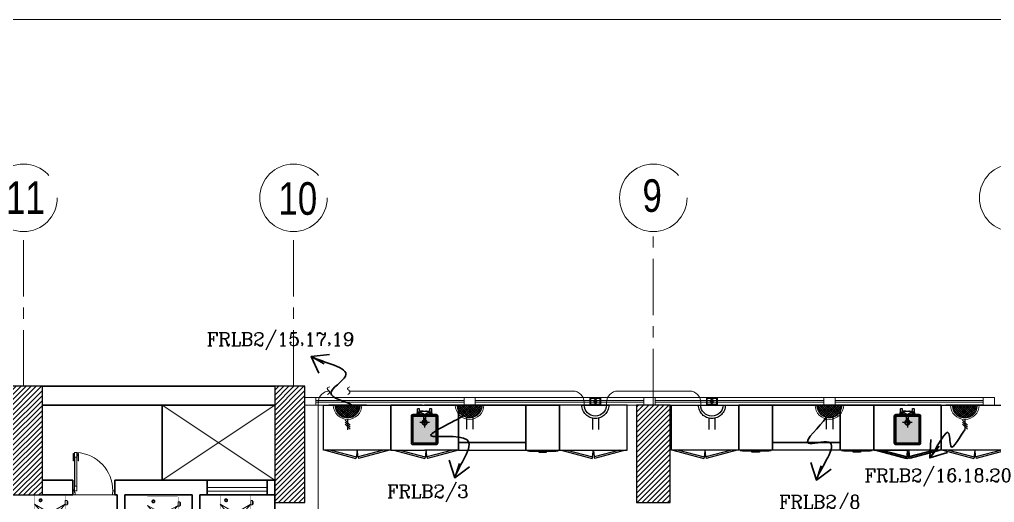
# Model space of a CAD drawing. Extents: x 1315 to 1416, y 473 to 837.
# Drawn here: x 1338.43 to 1351.44, y 795.46 to 801.9 of the extents above; entities that cross this region are included whole.
import ezdxf

# ---------------------------------------------------------------- set-up
doc = ezdxf.new("R2010")
doc.units = 0
doc.header["$MEASUREMENT"] = 0
for name, pattern in [('ACAD_ISO02W100', [15, 12, -3]), ('CENTERX2', [4, 2.5, -0.5, 0.5, -0.5]), ('DASHED', [19.05, 12.7, -6.35]), ('DASHED2', [0.375, 0.25, -0.125])]:
    doc.linetypes.add(name, pattern=pattern)
doc.layers.get('0').update_dxf_attribs({"color": 252, "linetype": 'CONTINUOUS', "lineweight": 30})
for name, color, linetype in [('-FUR', 252, 'CONTINUOUS'), ('E-SOCKETS', 6, 'CONTINUOUS'), ('POWER', 1, 'CONTINUOUS'), ('SAN', 252, 'CONTINUOUS'), ('WIRING', 4, 'CONTINUOUS')]:
    doc.layers.add(name, color=color, linetype=linetype)
for name, color, linetype, lineweight in [('axis', 252, 'CENTERX2', 5), ('Column', 252, 'CONTINUOUS', 25), ('DOOR', 252, 'CONTINUOUS', 9), ('elev', 252, 'CONTINUOUS', 9), ('Elevation', 252, 'CONTINUOUS', 18), ('Furn', 252, 'CONTINUOUS', 9), ('hatch', 252, 'CONTINUOUS', 9), ('txt in circle', 252, 'CONTINUOUS', 13), ('UG-BORDER', 20, 'CONTINUOUS', 80), ('Wall', 252, 'CONTINUOUS', 30), ('WINDOW', 252, 'CONTINUOUS', 5), ('WIRRING', 3, 'CONTINUOUS', 5)]:
    doc.layers.add(name, color=color, linetype=linetype, lineweight=lineweight)
doc.styles.add('ARIAL', font='arial.ttf')
doc.styles.add('E80', font='romanc.shx')
doc.styles.add('SOSA2', font='SOSA.shx', dxfattribs={"width": 0.8})
doc.dimstyles.new('DIM-100-IN', dxfattribs={"dimtxt": 0.22, "dimasz": 0.1, "dimexe": 0.15, "dimexo": 0.15, "dimgap": 0, "dimtad": 0, "dimrnd": 0.05, "dimzin": 1, "dimdsep": 46, "dimtxsty": 'ARIAL', "dimblk": 'DOT', "dimcen": 0.2, "dimclrd": 256, "dimclre": 256, "dimclrt": 23, "dimadec": 0, "dimazin": 0, "dimtfac": 1, "dimtmove": 2, "dimatfit": 2, "dimldrblk": 'OPEN90', "dimfxl": 0.15, "dimfxlon": 1, "dimtolj": 1, "dimtzin": 0, "dimlwe": -1, "dimarcsym": 0})
pattern_1 = [(45, (1560.84348, 459.63788), (-0.0336759605, 0.0336759605), [])]

# ---------------------------------------------------------------- blocks, each defined once
blk = doc.blocks.new('A$C5C187BFD')
at = {"layer": 'Furn', "const_width": 0.0014}
for points in [[(0.0978, 0.09), (0.0978, 0.1719), (0.0887, 0.1794), (0.0074, 0.1794, 0.463455), (0.0007, 0.1715), (0.0007, 0.09)], [(0.0978, 0.1719), (0.2367, 0.1719, -0.40227), (0.3187, 0.09)], [(0.0978, 0.09), (0.0978, 0.0082), (0.0887, 0.0007), (0.0074, 0.0007, -0.463455), (0.0007, 0.0086), (0.0007, 0.09)], [(0.0978, 0.0082), (0.2367, 0.0082, 0.40227), (0.3187, 0.09)]]:
    blk.add_lwpolyline(points, format="xyb", dxfattribs=at)
at = {"layer": 'Furn'}
for points in [[(0.0335, 0.1794), (0.0584, 0.1794), (0.0584, 0.1897), (0.0335, 0.1897)], [(0.0384, 0.1897), (0.0541, 0.1897), (0.0541, 0.1934), (0.0384, 0.1934)]]:
    blk.add_lwpolyline(points, close=True, dxfattribs=at)
for points in [[(0.0887, 0.1491), (0.0547, 0.1794), (0.0887, 0.1188)], [(0.1962, 0.1139), (0.1962, 0.114)], [(0.0887, 0.031), (0.0547, 0.0007), (0.0887, 0.0613)], [(0.1962, 0.0662), (0.1962, 0.0661)]]:
    blk.add_lwpolyline(points, dxfattribs=at)
at = {"layer": 'Furn', "const_width": 0.0014}
for points in [[(0.0887, 0.1794), (0.0887, 0.09)], [(0.0887, 0.0007), (0.0887, 0.09)]]:
    blk.add_lwpolyline(points, dxfattribs=at)
at = {"layer": 'Furn'}
for points in [[(0.1933, 0.1658, 0.198896), (0.1382, 0.1363, 0.197766), (0.1352, 0.1272), (0.1352, 0.09)], [(0.1717, 0.09), (0.1717, 0.0991, -0.300542), (0.1858, 0.1136), (0.2044, 0.1136, -0.297055), (0.2185, 0.1002), (0.2185, 0.09)], [(0.1769, 0.09), (0.1769, 0.0987, -0.279178), (0.1895, 0.1136, -1.386683)], [(0.1933, 0.1658), (0.2366, 0.1658, -0.402045), (0.3125, 0.0899)], [(0.1933, 0.0143, -0.198896), (0.1382, 0.0438, -0.197766), (0.1352, 0.0529), (0.1352, 0.09)], [(0.1717, 0.09), (0.1717, 0.081, 0.300542), (0.1858, 0.0665), (0.2044, 0.0665, 0.297055), (0.2185, 0.0798), (0.2185, 0.09)], [(0.1769, 0.09), (0.1769, 0.0813, 0.279178), (0.1895, 0.0665, 1.386683)], [(0.1933, 0.0143), (0.2366, 0.0143, 0.402045), (0.3125, 0.0902)]]:
    blk.add_lwpolyline(points, format="xyb", dxfattribs=at)
blk.add_lwpolyline([(0.2, 0.0338), (0.2362, 0.0338, 1), (0.2362, 0.1462), (0.2, 0.1462, 1)], format="xyb", close=True, dxfattribs=at)
at = {"layer": 'Furn', "linetype": 'DASHED2'}
for centre, radius in [((0.1241, 0.1251), 0.00494), ((0.1241, 0.055), 0.00494), ((0.0312, 0.0358), 0.00853), ((0.0312, 0.0358), 0.00538)]:
    blk.add_circle(centre, radius, dxfattribs=at)
blk = doc.blocks.new('A$C11ED6BD5')
at = {"layer": 'axis', "color": 0, "ltscale": 0.3}
for p, q in [((-43.85, 22.2), (-43.85, 24.264)), ((-40.25, 22.2), (-40.25, 24.264)), ((-35.45, 21.95), (-35.45, 24.264))]:
    blk.add_line(p, q, dxfattribs=at)
at = {"layer": 'axis', "color": 0}
for centre in [(-43.85, 24.714), (-40.25, 24.714), (-35.45, 24.714), (-30.65, 24.714)]:
    blk.add_circle(centre, 0.45, dxfattribs=at)
at = {"layer": 'txt in circle', "color": 0, "ltscale": 0.01, "attachment_point": 5, "style": 'SOSA2'}
for s, insert, char_height in [('11', (-43.825, 24.717), 0.4355), ('10', (-40.192, 24.702), 0.4355), ('9', (-35.465, 24.741), 0.435)]:
    blk.add_mtext(s, dxfattribs=dict(at, insert=insert, char_height=char_height))
blk = doc.blocks.new('5')
at = {"layer": '-FUR', "linetype": 'ACAD_ISO02W100'}
for p, q in [((41999.789, -66320.448), (42000.689, -66320.448)), ((41999.809, -66321.048), (42000.222, -66321.159)), ((41999.886, -66321.048), (42000.227, -66321.139)), ((42000.591, -66321.048), (42000.25, -66321.139)), ((42000.669, -66321.048), (42000.255, -66321.159)), ((42000.227, -66321.139), (42000.222, -66321.159)), ((42000.25, -66321.139), (42000.255, -66321.159))]:
    blk.add_line(p, q, dxfattribs=at)
at = {"layer": '-FUR'}
blk.add_lwpolyline([(41999.789, -66320.448), (42000.689, -66320.448), (42000.689, -66321.048), (41999.789, -66321.048)], close=True, dxfattribs=at)
at = {"layer": '-FUR', "linetype": 'ACAD_ISO02W100'}
for centre, start, end in [((42001.754, -66321.281), 171.2611, 174.7069), ((41998.723, -66321.281), 5.2931, 8.7389)]:
    blk.add_arc(centre, 1.533, start, end, dxfattribs=at)
blk = doc.blocks.new('3')
at = {"layer": '-FUR', "linetype": 'ACAD_ISO02W100'}
blk.add_line((41990.019, -66320.48), (41990.469, -66320.48), dxfattribs=at)
at = {"layer": '-FUR'}
for p, q in [((41990.039, -66321.09), (41990.449, -66321.09)), ((41990.069, -66321.095), (41990.419, -66321.095))]:
    blk.add_line(p, q, dxfattribs=at)
blk.add_lwpolyline([(41990.019, -66321.08), (41990.469, -66321.08), (41990.469, -66320.48), (41990.019, -66320.48)], close=True, dxfattribs=at)
at = {"layer": '-FUR', "color": 1}
blk.add_lwpolyline([(41990.194, -66321.11), (41990.294, -66321.11), (41990.294, -66321.1), (41990.194, -66321.1)], close=True, dxfattribs=at)
blk = doc.blocks.new('ba7es')
at = {"layer": '-FUR', "linetype": 'ACAD_ISO02W100'}
blk.add_line((1323.89, 576.658), (1322.99, 576.658), dxfattribs=at)
for p, q in [((1323.89, 577.258), (1322.99, 577.258)), ((1322.99, 577.258), (1322.99, 576.658)), ((1323.89, 576.658), (1323.89, 577.258)), ((1322.99, 576.658), (1322.99, 576.758)), ((1322.99, 576.758), (1323.89, 576.758))]:
    blk.add_line(p, q)
blk = doc.blocks.new('YY5Y5')
at = {"layer": 'SAN', "color": 1}
for p, q in [((434.2, 537.6), (433.7, 538)), ((433.8, 542), (433.8, 538.6)), ((435.7, 542.4), (434.2, 542.4)), ((435.6, 537.6), (436, 538)), ((435.7, 540.6), (435.7, 542.4)), ((446.2, 539.6), (436.7, 539.6)), ((436.7, 537.6), (438.2, 537.6)), ((443, 539.6), (446.2, 539.6)), ((444.7, 537.6), (446.2, 537.6)), ((447.3, 537.6), (446.9, 538)), ((447.2, 542.4), (447.2, 540.6)), ((448.7, 542.4), (447.2, 542.4)), ((448.7, 537.6), (449.2, 538)), ((449.1, 538.6), (449.1, 542)), ((434.2, 536.1), (433.7, 535.7)), ((435.6, 536.1), (436, 535.7)), ((440.5, 535.4), (440.5, 528.7)), ((440.9, 528.4), (442, 528.4)), ((442.4, 528.7), (442.4, 535.4)), ((447.3, 536.1), (446.9, 535.7)), ((448.7, 536.1), (449.2, 535.7))]:
    blk.add_line(p, q, dxfattribs=at)
at = {"layer": 'SAN', "color": 1, "linetype": 'Continuous'}
blk.add_line((439.2, 539.6), (439.9, 539.6), dxfattribs=at)
at = {"layer": 'SAN', "color": 2, "linetype": 'DASHED'}
for points in [[(436.1, 527), (446.8, 527)], [(441.4, 532.4), (441.4, 521.6)]]:
    blk.add_lwpolyline(points, dxfattribs=at)
at = {"layer": 'SAN', "color": 1}
for centre, radius in [((434.9, 536.9), 2), ((434.9, 536.9), 1), ((434.9, 536.9), 0.8), ((448, 536.9), 2), ((448, 536.9), 1), ((448, 536.9), 0.8)]:
    blk.add_circle(centre, radius, dxfattribs=at)
for centre, radius, start, end in [((434.2, 542), 0.375, 90, 180), ((436.7, 540.6), 1, 180, 270), ((438.2, 535.4), 2.25, 0, 90), ((444.7, 535.4), 2.25, 90, 180), ((446.2, 540.6), 1, 270, 0), ((448.7, 542), 0.375, 0, 90), ((441.4, 527), 2.86, 109.4319, 70.5681), ((441.4, 527), 2.08, 117.2765, 62.7235), ((440.9, 528.7), 0.375, 180, 270), ((442, 528.7), 0.375, 270, 360)]:
    blk.add_arc(centre, radius, start, end, dxfattribs=at)
blk = doc.blocks.new('fd')
at = {"layer": '-FUR'}
h = blk.add_hatch(color=254, dxfattribs=at)
h.paths.add_polyline_path([(1322.664, 576.699), (1322.354, 576.699), (1322.354, 577.059), (1322.664, 577.059)], flags=16)
edge = h.paths.add_edge_path()
edge.add_line((1322.664, 576.679), (1322.354, 576.679))
edge.add_arc((1322.354, 576.699), 0.02, 180, 270, ccw=False)
edge.add_line((1322.334, 576.699), (1322.334, 577.059))
edge.add_arc((1322.354, 577.059), 0.02, 90, 180, ccw=False)
edge.add_line((1322.354, 577.079), (1322.664, 577.079))
edge.add_arc((1322.664, 577.059), 0.02, 0, 90, ccw=False)
edge.add_line((1322.684, 577.059), (1322.684, 576.699))
edge.add_arc((1322.664, 576.699), 0.02, -90, 0, ccw=False)
blk.add_hatch(color=253, dxfattribs=at).paths.add_polyline_path([(1322.664, 577.059), (1322.664, 576.699), (1322.354, 576.699), (1322.354, 577.059)])
h = blk.add_hatch(color=251, dxfattribs=at)
h.paths.add_polyline_path([(1322.634, 577.029), (1322.664, 577.059), (1322.664, 576.699), (1322.634, 576.729)])
h.paths.add_polyline_path([(1322.634, 576.729), (1322.664, 576.699), (1322.354, 576.699), (1322.384, 576.729)])
h = blk.add_hatch(color=252, dxfattribs=at)
h.paths.add_polyline_path([(1322.384, 577.029), (1322.354, 577.059), (1322.664, 577.059), (1322.634, 577.029)])
h.paths.add_polyline_path([(1322.384, 576.729), (1322.354, 576.699), (1322.354, 577.059), (1322.384, 577.029)])
for p, q in [((1322.478, 577.206), (1322.06, 577.206)), ((1322.478, 577.206), (1322.96, 577.206)), ((1322.06, 576.606), (1322.51, 576.606)), ((1322.96, 576.606), (1322.51, 576.606))]:
    blk.add_line(p, q, dxfattribs=at)
at = {"layer": '-FUR', "linetype": 'ACAD_ISO02W100'}
for p, q in [((1322.06, 577.206), (1322.51, 577.206)), ((1322.96, 577.206), (1322.51, 577.206)), ((1322.1, 576.606), (1322.513, 576.495)), ((1322.177, 576.606), (1322.518, 576.514)), ((1322.882, 576.606), (1322.541, 576.514)), ((1322.96, 576.606), (1322.546, 576.495)), ((1322.518, 576.514), (1322.513, 576.495)), ((1322.541, 576.514), (1322.546, 576.495))]:
    blk.add_line(p, q, dxfattribs=at)
for centre, start, end in [((1324.045, 576.373), 171.2611, 174.7069), ((1321.014, 576.373), 5.2931, 8.7389)]:
    blk.add_arc(centre, 1.533, start, end, dxfattribs=at)
for p, q in [((1322.06, 577.206), (1322.06, 576.606)), ((1322.96, 577.206), (1322.96, 576.606))]:
    blk.add_line(p, q)
blk.add_lwpolyline([(1322.664, 576.679), (1322.354, 576.679, -0.414214), (1322.334, 576.699), (1322.334, 577.059, -0.414214), (1322.354, 577.079), (1322.664, 577.079, -0.414214), (1322.684, 577.059), (1322.684, 576.699, -0.414214)], format="xyb", close=True)
blk.add_lwpolyline([(1322.664, 576.679), (1322.354, 576.679, -0.414214), (1322.334, 576.699), (1322.334, 577.059, -0.414214), (1322.354, 577.079), (1322.664, 577.079, -0.414214), (1322.684, 577.059), (1322.684, 576.699, -0.414214)], format="xyb", close=True)
blk.add_lwpolyline([(1322.664, 576.699), (1322.354, 576.699), (1322.354, 577.059), (1322.664, 577.059)], close=True)
at = {"extrusion": (0, 0, -1), "xscale": 0.0121000000000322, "yscale": 0.0121000000000322, "zscale": -0.0121}
blk.add_blockref('YY5Y5', (-1327.85, 570.595), dxfattribs=at)
blk = doc.blocks.new('juy')
blk.add_line((1322.96, 577.206), (1322.96, 576.606))
blk.add_blockref('fd', (0, 0))
blk = doc.blocks.new('LAB1')
h = blk.add_hatch(color=256)
h.set_gradient(color1=(255, 191, 127), color2=(255, 181, 107), one_color=1, tint=0.71)
h.paths.add_polyline_path([(991.881, 470.273), (991.571, 470.273), (991.571, 469.913), (991.881, 469.913)], flags=0)
edge = h.paths.add_edge_path(flags=17)
edge.add_line((991.881, 470.293), (991.571, 470.293))
edge.add_arc((991.571, 470.273), 0.02, 90, 180)
edge.add_line((991.551, 470.273), (991.551, 469.913))
edge.add_arc((991.571, 469.913), 0.02, 180, 270)
edge.add_line((991.571, 469.893), (991.881, 469.893))
edge.add_arc((991.881, 469.913), 0.02, 270, 360)
edge.add_line((991.901, 469.913), (991.901, 470.273))
edge.add_arc((991.881, 470.273), 0.02, 360, 450)
edge = h.paths.add_edge_path(flags=0)
edge.add_line((991.715, 469.981), (991.715, 469.9))
edge = h.paths.add_edge_path(flags=0)
edge.add_line((991.738, 469.9), (991.738, 469.981))
edge = h.paths.add_edge_path(flags=0)
edge.add_line((991.726, 469.936), (991.726, 470.066))
edge = h.paths.add_edge_path(flags=0)
edge.add_line((991.791, 470.001), (991.661, 470.001))
edge = h.paths.add_edge_path(flags=0)
edge.add_arc((991.726, 470.001), 0.0346, -70.5681, 250.5681, ccw=False)
edge = h.paths.add_edge_path(flags=0)
edge.add_arc((991.726, 470.001), 0.0251, -62.7235, 242.7235, ccw=False)
edge = h.paths.add_edge_path(flags=0)
edge.add_arc((991.719, 469.981), 0.00454, 90, 180, ccw=False)
edge = h.paths.add_edge_path(flags=0)
edge.add_arc((991.733, 469.981), 0.00454, 0, 90, ccw=False)
edge = h.paths.add_edge_path(flags=0)
edge.add_line((991.733, 469.985), (991.719, 469.985))
edge = h.paths.add_edge_path(flags=16)
edge.add_arc((991.646, 469.882), 0.0121, 0, 360, ccw=False)
edge = h.paths.add_edge_path(flags=16)
edge.add_line((991.797, 469.891), (991.792, 469.896))
edge = h.paths.add_edge_path(flags=16)
edge.add_line((991.814, 469.891), (991.82, 469.896))
edge = h.paths.add_edge_path(flags=16)
edge.add_line((991.638, 469.891), (991.632, 469.896))
edge = h.paths.add_edge_path(flags=16)
edge.add_line((991.655, 469.891), (991.661, 469.896))
h = blk.add_hatch(color=256)
h.set_gradient(color1=(255, 191, 127), color2=(255, 181, 107), one_color=1, tint=0.71)
edge = h.paths.add_edge_path(flags=17)
edge.add_line((991.881, 470.293), (991.571, 470.293))
edge.add_arc((991.571, 470.273), 0.02, 90, 180)
edge.add_line((991.551, 470.273), (991.551, 469.913))
edge.add_arc((991.571, 469.913), 0.02, 180, 270)
edge.add_line((991.571, 469.893), (991.881, 469.893))
edge.add_arc((991.881, 469.913), 0.02, 270, 360)
edge.add_line((991.901, 469.913), (991.901, 470.273))
edge.add_arc((991.881, 470.273), 0.02, 360, 450)
h.paths.add_polyline_path([(991.881, 470.273), (991.571, 470.273), (991.571, 469.913), (991.881, 469.913)], flags=0)
edge = h.paths.add_edge_path(flags=0)
edge.add_line((991.715, 469.981), (991.715, 469.9))
edge = h.paths.add_edge_path(flags=0)
edge.add_line((991.738, 469.9), (991.738, 469.981))
edge = h.paths.add_edge_path(flags=0)
edge.add_line((991.726, 469.936), (991.726, 470.066))
edge = h.paths.add_edge_path(flags=0)
edge.add_line((991.791, 470.001), (991.661, 470.001))
edge = h.paths.add_edge_path(flags=0)
edge.add_arc((991.726, 470.001), 0.0346, -70.5681, 250.5681, ccw=False)
edge = h.paths.add_edge_path(flags=0)
edge.add_arc((991.726, 470.001), 0.0251, -62.7235, 242.7235, ccw=False)
edge = h.paths.add_edge_path(flags=0)
edge.add_arc((991.719, 469.981), 0.00454, 90, 180, ccw=False)
edge = h.paths.add_edge_path(flags=0)
edge.add_arc((991.733, 469.981), 0.00454, 0, 90, ccw=False)
edge = h.paths.add_edge_path(flags=0)
edge.add_line((991.733, 469.985), (991.719, 469.985))
edge = h.paths.add_edge_path(flags=16)
edge.add_arc((991.646, 469.882), 0.0121, 0, 360, ccw=False)
edge = h.paths.add_edge_path(flags=16)
edge.add_line((991.797, 469.891), (991.792, 469.896))
edge = h.paths.add_edge_path(flags=16)
edge.add_line((991.814, 469.891), (991.82, 469.896))
edge = h.paths.add_edge_path(flags=16)
edge.add_line((991.638, 469.891), (991.632, 469.896))
edge = h.paths.add_edge_path(flags=16)
edge.add_line((991.655, 469.891), (991.661, 469.896))
h = blk.add_hatch(color=256)
h.set_gradient(color1=(255, 191, 127), color2=(255, 181, 107), one_color=1, tint=0.71)
edge = h.paths.add_edge_path(flags=16)
edge.add_line((991.881, 470.293), (991.571, 470.293))
edge.add_arc((991.571, 470.273), 0.02, 90, 180)
edge.add_line((991.551, 470.273), (991.551, 469.913))
edge.add_arc((991.571, 469.913), 0.02, 180, 270)
edge.add_line((991.571, 469.893), (991.881, 469.893))
edge.add_arc((991.881, 469.913), 0.02, 270, 360)
edge.add_line((991.901, 469.913), (991.901, 470.273))
edge.add_arc((991.881, 470.273), 0.02, 360, 450)
edge = h.paths.add_edge_path()
edge.add_arc((991.646, 469.882), 0.0242, 0, 360, ccw=False)
edge = h.paths.add_edge_path(flags=16)
edge.add_arc((991.646, 469.882), 0.0121, 0, 360, ccw=False)
edge = h.paths.add_edge_path(flags=16)
edge.add_arc((991.646, 469.882), 0.00968, 0, 360, ccw=False)
edge = h.paths.add_edge_path(flags=16)
edge.add_line((991.638, 469.891), (991.632, 469.896))
edge = h.paths.add_edge_path(flags=16)
edge.add_line((991.638, 469.874), (991.632, 469.868))
edge = h.paths.add_edge_path(flags=16)
edge.add_line((991.655, 469.891), (991.661, 469.896))
edge = h.paths.add_edge_path(flags=16)
edge.add_line((991.655, 469.874), (991.661, 469.868))
h = blk.add_hatch(color=256)
h.set_gradient(color1=(255, 191, 127), color2=(255, 181, 107), one_color=1, tint=0.71)
edge = h.paths.add_edge_path(flags=16)
edge.add_line((991.881, 470.293), (991.571, 470.293))
edge.add_arc((991.571, 470.273), 0.02, 90, 180)
edge.add_line((991.551, 470.273), (991.551, 469.913))
edge.add_arc((991.571, 469.913), 0.02, 180, 270)
edge.add_line((991.571, 469.893), (991.881, 469.893))
edge.add_arc((991.881, 469.913), 0.02, 270, 360)
edge.add_line((991.901, 469.913), (991.901, 470.273))
edge.add_arc((991.881, 470.273), 0.02, 360, 450)
edge = h.paths.add_edge_path()
edge.add_arc((991.806, 469.882), 0.0242, 0, 360, ccw=False)
edge = h.paths.add_edge_path(flags=16)
edge.add_arc((991.806, 469.882), 0.0121, 0, 360, ccw=False)
edge = h.paths.add_edge_path(flags=16)
edge.add_arc((991.806, 469.882), 0.00968, 0, 360, ccw=False)
edge = h.paths.add_edge_path(flags=16)
edge.add_line((991.797, 469.891), (991.792, 469.896))
edge = h.paths.add_edge_path(flags=16)
edge.add_line((991.797, 469.874), (991.792, 469.868))
edge = h.paths.add_edge_path(flags=16)
edge.add_line((991.814, 469.891), (991.82, 469.896))
edge = h.paths.add_edge_path(flags=16)
edge.add_line((991.814, 469.874), (991.82, 469.868))
h = blk.add_hatch(color=256)
h.set_gradient(color1=(255, 191, 127), color2=(255, 181, 107), one_color=1, tint=0.71)
edge = h.paths.add_edge_path(flags=16)
edge.add_line((991.881, 470.293), (991.571, 470.293))
edge.add_arc((991.571, 470.273), 0.02, 90, 180)
edge.add_line((991.551, 470.273), (991.551, 469.913))
edge.add_arc((991.571, 469.913), 0.02, 180, 270)
edge.add_line((991.571, 469.893), (991.881, 469.893))
edge.add_arc((991.881, 469.913), 0.02, 270, 360)
edge.add_line((991.901, 469.913), (991.901, 470.273))
edge.add_arc((991.881, 470.273), 0.02, 360, 450)
edge = h.paths.add_edge_path(flags=0)
edge.add_line((991.715, 469.981), (991.715, 469.9))
edge = h.paths.add_edge_path()
edge.add_arc((991.687, 469.9), 0.0272, 270, 360, ccw=False)
h = blk.add_hatch(color=256)
h.set_gradient(color1=(255, 191, 127), color2=(255, 181, 107), one_color=1, tint=0.71)
edge = h.paths.add_edge_path(flags=16)
edge.add_line((991.881, 470.293), (991.571, 470.293))
edge.add_arc((991.571, 470.273), 0.02, 90, 180)
edge.add_line((991.551, 470.273), (991.551, 469.913))
edge.add_arc((991.571, 469.913), 0.02, 180, 270)
edge.add_line((991.571, 469.893), (991.881, 469.893))
edge.add_arc((991.881, 469.913), 0.02, 270, 360)
edge.add_line((991.901, 469.913), (991.901, 470.273))
edge.add_arc((991.881, 470.273), 0.02, 360, 450)
edge = h.paths.add_edge_path(flags=0)
edge.add_line((991.738, 469.9), (991.738, 469.981))
edge = h.paths.add_edge_path()
edge.add_arc((991.765, 469.9), 0.0272, 180, 270, ccw=False)
h = blk.add_hatch(color=256)
h.set_gradient(color1=(255, 191, 127), color2=(255, 181, 107), one_color=1, tint=0.71)
edge = h.paths.add_edge_path(flags=16)
edge.add_line((991.881, 470.293), (991.571, 470.293))
edge.add_arc((991.571, 470.273), 0.02, 90, 180)
edge.add_line((991.551, 470.273), (991.551, 469.913))
edge.add_arc((991.571, 469.913), 0.02, 180, 270)
edge.add_line((991.571, 469.893), (991.881, 469.893))
edge.add_arc((991.881, 469.913), 0.02, 270, 360)
edge.add_line((991.901, 469.913), (991.901, 470.273))
edge.add_arc((991.881, 470.273), 0.02, 360, 450)
h.paths.add_polyline_path([(991.881, 470.273), (991.571, 470.273), (991.571, 469.913), (991.881, 469.913)], flags=0)
edge = h.paths.add_edge_path(flags=17)
edge.add_line((991.881, 470.293), (991.571, 470.293))
edge.add_arc((991.571, 470.273), 0.02, 90, 180)
edge.add_line((991.551, 470.273), (991.551, 469.913))
edge.add_arc((991.571, 469.913), 0.02, 180, 270)
edge.add_line((991.571, 469.893), (991.881, 469.893))
edge.add_arc((991.881, 469.913), 0.02, 270, 360)
edge.add_line((991.901, 469.913), (991.901, 470.273))
edge.add_arc((991.881, 470.273), 0.02, 360, 450)
edge = h.paths.add_edge_path(flags=0)
edge.add_line((991.715, 469.981), (991.715, 469.9))
edge = h.paths.add_edge_path(flags=0)
edge.add_line((991.738, 469.9), (991.738, 469.981))
edge = h.paths.add_edge_path(flags=0)
edge.add_line((991.726, 469.936), (991.726, 470.066))
edge = h.paths.add_edge_path(flags=0)
edge.add_line((991.791, 470.001), (991.661, 470.001))
edge = h.paths.add_edge_path(flags=0)
edge.add_arc((991.726, 470.001), 0.0346, -70.5681, 250.5681, ccw=False)
edge = h.paths.add_edge_path(flags=0)
edge.add_arc((991.726, 470.001), 0.0251, -62.7235, 242.7235, ccw=False)
edge = h.paths.add_edge_path(flags=0)
edge.add_arc((991.719, 469.981), 0.00454, 90, 180, ccw=False)
edge = h.paths.add_edge_path(flags=0)
edge.add_arc((991.733, 469.981), 0.00454, 0, 90, ccw=False)
edge = h.paths.add_edge_path(flags=0)
edge.add_line((991.733, 469.985), (991.719, 469.985))
edge = h.paths.add_edge_path(flags=16)
edge.add_arc((991.806, 469.882), 0.0121, 0, 360, ccw=False)
edge = h.paths.add_edge_path(flags=16)
edge.add_arc((991.646, 469.882), 0.0121, 0, 360, ccw=False)
edge = h.paths.add_edge_path(flags=16)
edge.add_line((991.797, 469.891), (991.792, 469.896))
edge = h.paths.add_edge_path(flags=16)
edge.add_line((991.814, 469.891), (991.82, 469.896))
edge = h.paths.add_edge_path(flags=16)
edge.add_line((991.638, 469.891), (991.632, 469.896))
edge = h.paths.add_edge_path(flags=16)
edge.add_line((991.655, 469.891), (991.661, 469.896))
h = blk.add_hatch(color=256)
h.set_gradient(color1=(255, 191, 127), color2=(255, 181, 107), one_color=1, tint=0.71)
h.paths.add_polyline_path([(998.322, 470.273), (998.012, 470.273), (998.012, 469.913), (998.322, 469.913)], flags=0)
edge = h.paths.add_edge_path(flags=17)
edge.add_line((998.322, 470.293), (998.012, 470.293))
edge.add_arc((998.012, 470.273), 0.02, 90, 180)
edge.add_line((997.992, 470.273), (997.992, 469.913))
edge.add_arc((998.012, 469.913), 0.02, 180, 270)
edge.add_line((998.012, 469.893), (998.322, 469.893))
edge.add_arc((998.322, 469.913), 0.02, 270, 360)
edge.add_line((998.342, 469.913), (998.342, 470.273))
edge.add_arc((998.322, 470.273), 0.02, 360, 450)
edge = h.paths.add_edge_path(flags=0)
edge.add_line((998.155, 469.981), (998.155, 469.9))
edge = h.paths.add_edge_path(flags=0)
edge.add_line((998.178, 469.9), (998.178, 469.981))
edge = h.paths.add_edge_path(flags=0)
edge.add_line((998.167, 469.936), (998.167, 470.066))
edge = h.paths.add_edge_path(flags=0)
edge.add_line((998.232, 470.001), (998.101, 470.001))
edge = h.paths.add_edge_path(flags=0)
edge.add_arc((998.167, 470.001), 0.0346, -70.5681, 250.5681, ccw=False)
edge = h.paths.add_edge_path(flags=0)
edge.add_arc((998.167, 470.001), 0.0251, -62.7235, 242.7235, ccw=False)
edge = h.paths.add_edge_path(flags=0)
edge.add_arc((998.16, 469.981), 0.00454, 90, 180, ccw=False)
edge = h.paths.add_edge_path(flags=0)
edge.add_arc((998.174, 469.981), 0.00454, 0, 90, ccw=False)
edge = h.paths.add_edge_path(flags=0)
edge.add_line((998.174, 469.985), (998.16, 469.985))
edge = h.paths.add_edge_path(flags=16)
edge.add_arc((998.087, 469.882), 0.0121, 0, 360, ccw=False)
edge = h.paths.add_edge_path(flags=16)
edge.add_line((998.238, 469.891), (998.232, 469.896))
edge = h.paths.add_edge_path(flags=16)
edge.add_line((998.255, 469.891), (998.26, 469.896))
edge = h.paths.add_edge_path(flags=16)
edge.add_line((998.078, 469.891), (998.073, 469.896))
edge = h.paths.add_edge_path(flags=16)
edge.add_line((998.095, 469.891), (998.101, 469.896))
h = blk.add_hatch(color=256)
h.set_gradient(color1=(255, 191, 127), color2=(255, 181, 107), one_color=1, tint=0.71)
edge = h.paths.add_edge_path(flags=17)
edge.add_line((998.322, 470.293), (998.012, 470.293))
edge.add_arc((998.012, 470.273), 0.02, 90, 180)
edge.add_line((997.992, 470.273), (997.992, 469.913))
edge.add_arc((998.012, 469.913), 0.02, 180, 270)
edge.add_line((998.012, 469.893), (998.322, 469.893))
edge.add_arc((998.322, 469.913), 0.02, 270, 360)
edge.add_line((998.342, 469.913), (998.342, 470.273))
edge.add_arc((998.322, 470.273), 0.02, 360, 450)
h.paths.add_polyline_path([(998.322, 470.273), (998.012, 470.273), (998.012, 469.913), (998.322, 469.913)], flags=0)
edge = h.paths.add_edge_path(flags=0)
edge.add_line((998.155, 469.981), (998.155, 469.9))
edge = h.paths.add_edge_path(flags=0)
edge.add_line((998.178, 469.9), (998.178, 469.981))
edge = h.paths.add_edge_path(flags=0)
edge.add_line((998.167, 469.936), (998.167, 470.066))
edge = h.paths.add_edge_path(flags=0)
edge.add_line((998.232, 470.001), (998.101, 470.001))
edge = h.paths.add_edge_path(flags=0)
edge.add_arc((998.167, 470.001), 0.0346, -70.5681, 250.5681, ccw=False)
edge = h.paths.add_edge_path(flags=0)
edge.add_arc((998.167, 470.001), 0.0251, -62.7235, 242.7235, ccw=False)
edge = h.paths.add_edge_path(flags=0)
edge.add_arc((998.16, 469.981), 0.00454, 90, 180, ccw=False)
edge = h.paths.add_edge_path(flags=0)
edge.add_arc((998.174, 469.981), 0.00454, 0, 90, ccw=False)
edge = h.paths.add_edge_path(flags=0)
edge.add_line((998.174, 469.985), (998.16, 469.985))
edge = h.paths.add_edge_path(flags=16)
edge.add_arc((998.087, 469.882), 0.0121, 0, 360, ccw=False)
edge = h.paths.add_edge_path(flags=16)
edge.add_line((998.238, 469.891), (998.232, 469.896))
edge = h.paths.add_edge_path(flags=16)
edge.add_line((998.255, 469.891), (998.26, 469.896))
edge = h.paths.add_edge_path(flags=16)
edge.add_line((998.078, 469.891), (998.073, 469.896))
edge = h.paths.add_edge_path(flags=16)
edge.add_line((998.095, 469.891), (998.101, 469.896))
h = blk.add_hatch(color=256)
h.set_gradient(color1=(255, 191, 127), color2=(255, 181, 107), one_color=1, tint=0.71)
edge = h.paths.add_edge_path(flags=16)
edge.add_line((998.322, 470.293), (998.012, 470.293))
edge.add_arc((998.012, 470.273), 0.02, 90, 180)
edge.add_line((997.992, 470.273), (997.992, 469.913))
edge.add_arc((998.012, 469.913), 0.02, 180, 270)
edge.add_line((998.012, 469.893), (998.322, 469.893))
edge.add_arc((998.322, 469.913), 0.02, 270, 360)
edge.add_line((998.342, 469.913), (998.342, 470.273))
edge.add_arc((998.322, 470.273), 0.02, 360, 450)
edge = h.paths.add_edge_path()
edge.add_arc((998.087, 469.882), 0.0242, 0, 360, ccw=False)
edge = h.paths.add_edge_path(flags=16)
edge.add_arc((998.087, 469.882), 0.0121, 0, 360, ccw=False)
edge = h.paths.add_edge_path(flags=16)
edge.add_arc((998.087, 469.882), 0.00968, 0, 360, ccw=False)
edge = h.paths.add_edge_path(flags=16)
edge.add_line((998.078, 469.891), (998.073, 469.896))
edge = h.paths.add_edge_path(flags=16)
edge.add_line((998.078, 469.874), (998.073, 469.868))
edge = h.paths.add_edge_path(flags=16)
edge.add_line((998.095, 469.891), (998.101, 469.896))
edge = h.paths.add_edge_path(flags=16)
edge.add_line((998.095, 469.874), (998.101, 469.868))
h = blk.add_hatch(color=256)
h.set_gradient(color1=(255, 191, 127), color2=(255, 181, 107), one_color=1, tint=0.71)
edge = h.paths.add_edge_path(flags=16)
edge.add_line((998.322, 470.293), (998.012, 470.293))
edge.add_arc((998.012, 470.273), 0.02, 90, 180)
edge.add_line((997.992, 470.273), (997.992, 469.913))
edge.add_arc((998.012, 469.913), 0.02, 180, 270)
edge.add_line((998.012, 469.893), (998.322, 469.893))
edge.add_arc((998.322, 469.913), 0.02, 270, 360)
edge.add_line((998.342, 469.913), (998.342, 470.273))
edge.add_arc((998.322, 470.273), 0.02, 360, 450)
edge = h.paths.add_edge_path()
edge.add_arc((998.246, 469.882), 0.0242, 0, 360, ccw=False)
edge = h.paths.add_edge_path(flags=16)
edge.add_arc((998.246, 469.882), 0.0121, 0, 360, ccw=False)
edge = h.paths.add_edge_path(flags=16)
edge.add_arc((998.246, 469.882), 0.00968, 0, 360, ccw=False)
edge = h.paths.add_edge_path(flags=16)
edge.add_line((998.238, 469.891), (998.232, 469.896))
edge = h.paths.add_edge_path(flags=16)
edge.add_line((998.238, 469.874), (998.232, 469.868))
edge = h.paths.add_edge_path(flags=16)
edge.add_line((998.255, 469.891), (998.26, 469.896))
edge = h.paths.add_edge_path(flags=16)
edge.add_line((998.255, 469.874), (998.26, 469.868))
h = blk.add_hatch(color=256)
h.set_gradient(color1=(255, 191, 127), color2=(255, 181, 107), one_color=1, tint=0.71)
edge = h.paths.add_edge_path(flags=16)
edge.add_line((998.322, 470.293), (998.012, 470.293))
edge.add_arc((998.012, 470.273), 0.02, 90, 180)
edge.add_line((997.992, 470.273), (997.992, 469.913))
edge.add_arc((998.012, 469.913), 0.02, 180, 270)
edge.add_line((998.012, 469.893), (998.322, 469.893))
edge.add_arc((998.322, 469.913), 0.02, 270, 360)
edge.add_line((998.342, 469.913), (998.342, 470.273))
edge.add_arc((998.322, 470.273), 0.02, 360, 450)
edge = h.paths.add_edge_path(flags=0)
edge.add_line((998.155, 469.981), (998.155, 469.9))
edge = h.paths.add_edge_path()
edge.add_arc((998.128, 469.9), 0.0272, 270, 360, ccw=False)
h = blk.add_hatch(color=256)
h.set_gradient(color1=(255, 191, 127), color2=(255, 181, 107), one_color=1, tint=0.71)
edge = h.paths.add_edge_path(flags=16)
edge.add_line((998.322, 470.293), (998.012, 470.293))
edge.add_arc((998.012, 470.273), 0.02, 90, 180)
edge.add_line((997.992, 470.273), (997.992, 469.913))
edge.add_arc((998.012, 469.913), 0.02, 180, 270)
edge.add_line((998.012, 469.893), (998.322, 469.893))
edge.add_arc((998.322, 469.913), 0.02, 270, 360)
edge.add_line((998.342, 469.913), (998.342, 470.273))
edge.add_arc((998.322, 470.273), 0.02, 360, 450)
edge = h.paths.add_edge_path(flags=0)
edge.add_line((998.178, 469.9), (998.178, 469.981))
edge = h.paths.add_edge_path()
edge.add_arc((998.205, 469.9), 0.0272, 180, 270, ccw=False)
h = blk.add_hatch(color=256)
h.set_gradient(color1=(255, 191, 127), color2=(255, 181, 107), one_color=1, tint=0.71)
edge = h.paths.add_edge_path(flags=16)
edge.add_line((998.322, 470.293), (998.012, 470.293))
edge.add_arc((998.012, 470.273), 0.02, 90, 180)
edge.add_line((997.992, 470.273), (997.992, 469.913))
edge.add_arc((998.012, 469.913), 0.02, 180, 270)
edge.add_line((998.012, 469.893), (998.322, 469.893))
edge.add_arc((998.322, 469.913), 0.02, 270, 360)
edge.add_line((998.342, 469.913), (998.342, 470.273))
edge.add_arc((998.322, 470.273), 0.02, 360, 450)
h.paths.add_polyline_path([(998.322, 470.273), (998.012, 470.273), (998.012, 469.913), (998.322, 469.913)], flags=0)
edge = h.paths.add_edge_path(flags=17)
edge.add_line((998.322, 470.293), (998.012, 470.293))
edge.add_arc((998.012, 470.273), 0.02, 90, 180)
edge.add_line((997.992, 470.273), (997.992, 469.913))
edge.add_arc((998.012, 469.913), 0.02, 180, 270)
edge.add_line((998.012, 469.893), (998.322, 469.893))
edge.add_arc((998.322, 469.913), 0.02, 270, 360)
edge.add_line((998.342, 469.913), (998.342, 470.273))
edge.add_arc((998.322, 470.273), 0.02, 360, 450)
edge = h.paths.add_edge_path(flags=0)
edge.add_line((998.155, 469.981), (998.155, 469.9))
edge = h.paths.add_edge_path(flags=0)
edge.add_line((998.178, 469.9), (998.178, 469.981))
edge = h.paths.add_edge_path(flags=0)
edge.add_line((998.167, 469.936), (998.167, 470.066))
edge = h.paths.add_edge_path(flags=0)
edge.add_line((998.232, 470.001), (998.101, 470.001))
edge = h.paths.add_edge_path(flags=0)
edge.add_arc((998.167, 470.001), 0.0346, -70.5681, 250.5681, ccw=False)
edge = h.paths.add_edge_path(flags=0)
edge.add_arc((998.167, 470.001), 0.0251, -62.7235, 242.7235, ccw=False)
edge = h.paths.add_edge_path(flags=0)
edge.add_arc((998.16, 469.981), 0.00454, 90, 180, ccw=False)
edge = h.paths.add_edge_path(flags=0)
edge.add_arc((998.174, 469.981), 0.00454, 0, 90, ccw=False)
edge = h.paths.add_edge_path(flags=0)
edge.add_line((998.174, 469.985), (998.16, 469.985))
edge = h.paths.add_edge_path(flags=16)
edge.add_arc((998.246, 469.882), 0.0121, 0, 360, ccw=False)
edge = h.paths.add_edge_path(flags=16)
edge.add_arc((998.087, 469.882), 0.0121, 0, 360, ccw=False)
edge = h.paths.add_edge_path(flags=16)
edge.add_line((998.238, 469.891), (998.232, 469.896))
edge = h.paths.add_edge_path(flags=16)
edge.add_line((998.255, 469.891), (998.26, 469.896))
edge = h.paths.add_edge_path(flags=16)
edge.add_line((998.078, 469.891), (998.073, 469.896))
edge = h.paths.add_edge_path(flags=16)
edge.add_line((998.095, 469.891), (998.101, 469.896))
h = blk.add_hatch(color=256)
h.set_gradient(color1=(255, 191, 127), color2=(255, 181, 107), one_color=1, tint=0.71)
edge = h.paths.add_edge_path()
edge.add_arc((991.646, 469.882), 0.0242, 0, 360, ccw=False)
edge = h.paths.add_edge_path(flags=16)
edge.add_arc((991.646, 469.882), 0.0121, 0, 360, ccw=False)
edge = h.paths.add_edge_path(flags=16)
edge.add_arc((991.646, 469.882), 0.00968, 0, 360, ccw=False)
edge = h.paths.add_edge_path(flags=16)
edge.add_line((991.638, 469.891), (991.632, 469.896))
edge = h.paths.add_edge_path(flags=16)
edge.add_line((991.638, 469.874), (991.632, 469.868))
edge = h.paths.add_edge_path(flags=16)
edge.add_line((991.655, 469.891), (991.661, 469.896))
edge = h.paths.add_edge_path(flags=16)
edge.add_line((991.655, 469.874), (991.661, 469.868))
h = blk.add_hatch(color=256)
h.set_gradient(color1=(255, 191, 127), color2=(255, 181, 107), one_color=1, tint=0.71)
edge = h.paths.add_edge_path()
edge.add_arc((991.806, 469.882), 0.0242, 0, 360, ccw=False)
edge = h.paths.add_edge_path(flags=16)
edge.add_arc((991.806, 469.882), 0.00968, 0, 360, ccw=False)
edge = h.paths.add_edge_path(flags=16)
edge.add_line((991.797, 469.891), (991.792, 469.896))
edge = h.paths.add_edge_path(flags=16)
edge.add_line((991.797, 469.874), (991.792, 469.868))
edge = h.paths.add_edge_path(flags=16)
edge.add_line((991.814, 469.891), (991.82, 469.896))
edge = h.paths.add_edge_path(flags=16)
edge.add_line((991.814, 469.874), (991.82, 469.868))
h = blk.add_hatch(color=256)
h.set_gradient(color1=(255, 191, 127), color2=(255, 181, 107), one_color=1, tint=0.71)
edge = h.paths.add_edge_path(flags=17)
edge.add_arc((991.806, 469.882), 0.0121, 0, 360, ccw=False)
edge = h.paths.add_edge_path(flags=16)
edge.add_arc((991.806, 469.882), 0.00968, 0, 360, ccw=False)
edge = h.paths.add_edge_path(flags=16)
edge.add_line((991.797, 469.891), (991.792, 469.896))
edge = h.paths.add_edge_path(flags=16)
edge.add_line((991.797, 469.874), (991.792, 469.868))
edge = h.paths.add_edge_path(flags=16)
edge.add_line((991.814, 469.891), (991.82, 469.896))
edge = h.paths.add_edge_path(flags=16)
edge.add_line((991.814, 469.874), (991.82, 469.868))
at = {"xscale": -1, "rotation": 180}
for name, p in [('5', (-41009.411, -65850.68)), ('juy', (-330.783, 1046.973)), ('5', (-41004.771, -65850.68)), ('5', (-41002.071, -65850.68)), ('juy', (-324.342, 1046.973)), ('5', (-41001.171, -65850.68)), ('3', (-40996.942, -65850.713)), ('ba7es', (-326.622, 1047.025))]:
    blk.add_blockref(name, p, dxfattribs=at)
for name, p, rotation in [('5', (42994.216, -65850.68), 179.999999999975), ('ba7es', (2316.067, 1047.025), 179.999999999975), ('3', (42986.387, -65850.713), 180), ('3', (42987.737, -65850.713), 180)]:
    blk.add_blockref(name, p, dxfattribs=dict(rotation=rotation))
blk = doc.blocks.new('INDUSTRIAL SOCKET 3PH')
at = {"layer": 'POWER', "ltscale": 0.05}
h = blk.add_hatch(dxfattribs=at)
h.set_pattern_fill('ANSI37', color=213, scale=0.00022374, style=0)
h.set_pattern_definition([(225, (63.929094, -429.509574), (-0.0148320304, 0.0148320304), []), (135, (63.929094, -429.509574), (0.0148320304, 0.0148320304), [])])
edge = h.paths.add_edge_path()
edge.add_line((52.943, -117.94), (52.943, -118.275))
edge.add_ellipse((52.943, -118.107), major_axis=(0, 0.168), ratio=1, start_angle=0.0092, end_angle=180.0092, ccw=False)
at = {"color": 7}
blk.add_arc((52.943, -118.107), 0.191, 90, 270, dxfattribs=at)
at = {"layer": 'POWER', "color": 6}
for p, q in [((52.943, -117.856), (52.943, -118.359)), ((52.688, -118.138), (52.623, -118.072)), ((52.713, -118.138), (52.649, -118.072)), ((52.739, -118.138), (52.674, -118.072)), ((52.752, -118.107), (52.614, -118.107))]:
    blk.add_line(p, q, dxfattribs=at)
at = {"layer": 'POWER', "color": 6, "extrusion": (0, 0, -1)}
blk.add_ellipse((52.943, -118.107), major_axis=(0, 0.168), ratio=1, start_param=3.141431, end_param=6.283024, dxfattribs=at)
blk = doc.blocks.new('DOUBLEX POWER SOCKET')
at = {"layer": 'POWER', "ltscale": 0.05}
h = blk.add_hatch(dxfattribs=at)
h.set_pattern_fill('ANSI37', color=213, scale=0.000177778, angle=-90, style=0)
h.set_pattern_definition([(135, (-134.804893, -140.661473), (0.0117851071, 0.0117851071), []), (45, (-134.804893, -140.661473), (0.0117851071, -0.0117851071), [])])
edge = h.paths.add_edge_path()
edge.add_line((112.76, -131.932), (112.493, -131.932))
edge.add_ellipse((112.626, -131.932), major_axis=(0.133, 0), ratio=1, start_angle=0.0092, end_angle=180.0092, ccw=False)
at = {"color": 7}
blk.add_arc((112.626, -131.932), 0.152, 0, 180, dxfattribs=at)
at = {"layer": 'POWER', "color": 6}
for p, q in [((112.592, -131.803), (112.592, -131.675)), ((112.661, -131.803), (112.661, -131.675)), ((112.826, -131.932), (112.426, -131.932))]:
    blk.add_line(p, q, dxfattribs=at)
at = {"layer": 'POWER', "color": 6, "extrusion": (0, 0, -1)}
blk.add_ellipse((112.626, -131.932), major_axis=(0.133, 0), ratio=1, start_param=3.141431, end_param=6.283024, dxfattribs=at)
blk = doc.blocks.new('DOPLEX SOCKET WP')
at = {"layer": 'E-SOCKETS'}
blk.add_hatch(color=2, dxfattribs=at).paths.add_polyline_path([(48.253, -124.291, -1), (48.301, -124.291, -1)])
at = {"layer": 'E-SOCKETS', "color": 2}
for p, q in [((48.237, -124.065), (48.237, -123.916)), ((48.317, -124.065), (48.317, -123.916)), ((48.097, -124.241), (48.458, -124.241)), ((48.103, -124.241), (48.452, -124.241))]:
    blk.add_line(p, q, dxfattribs=at)
for points in [[(48.345, -124.241), (48.209, -124.241), (48.209, -124.341), (48.345, -124.341)], [(48.339, -124.247), (48.215, -124.247), (48.215, -124.334), (48.339, -124.334)]]:
    blk.add_lwpolyline(points, close=True, dxfattribs=at)
blk.add_circle((48.277, -124.291), 0.0239, dxfattribs=at)
at = {"layer": 'E-SOCKETS', "color": 7, "linetype": 'DASHED'}
blk.add_arc((48.277, -124.241), 0.18, 0, 180, dxfattribs=at)
at = {"layer": 'E-SOCKETS', "color": 2}
blk.add_arc((48.277, -124.241), 0.149, 0, 180, dxfattribs=at)
blk = doc.blocks.new('_Dot')
at = {"color": 0, "linetype": 'ByBlock', "lineweight": -2}
blk.add_line((-0.5, 0), (-1, 0), dxfattribs=at)
at = {"color": 0, "linetype": 'ByBlock', "const_width": 0.5}
blk.add_lwpolyline([(-0.25, 0, 1), (0.25, 0, 1)], format="xyb", close=True, dxfattribs=at)

msp = doc.modelspace()

# ---------------------------------------------------------------- hatches: boundary and pattern name
at = {"layer": 'hatch'}
h = msp.add_hatch(dxfattribs=at)
h.set_pattern_fill('ANSI31', color=256, scale=0.015, style=0)
h.set_pattern_definition(pattern_1)
h.paths.add_polyline_path([(1338.286, 795.56), (1338.736, 795.56), (1338.736, 797.01), (1338.286, 797.01)])
h = msp.add_hatch(dxfattribs=at)
h.set_pattern_fill('ANSI31', color=256, scale=0.015, style=0)
h.set_pattern_definition(pattern_1)
h.paths.add_polyline_path([(1341.836, 795.46), (1342.236, 795.46), (1342.236, 797.01), (1341.836, 797.01)])
h = msp.add_hatch(dxfattribs=at)
h.set_pattern_fill('ANSI31', color=256, scale=0.015, style=0)
h.set_pattern_definition(pattern_1)
h.paths.add_polyline_path([(1346.661, 795.46), (1347.111, 795.46), (1347.111, 796.76), (1346.661, 796.76)])

# ---------------------------------------------------------------- linework, layer by layer
at = {"layer": 'Column'}
for points in [[(1338.286, 795.56), (1338.736, 795.56), (1338.736, 797.01), (1338.286, 797.01)], [(1338.286, 795.56), (1338.736, 795.56), (1338.736, 797.01), (1338.286, 797.01)], [(1341.836, 795.46), (1342.236, 795.46), (1342.236, 797.01), (1341.836, 797.01)], [(1341.836, 795.46), (1342.236, 795.46), (1342.236, 797.01), (1341.836, 797.01)], [(1346.661, 795.46), (1347.111, 795.46), (1347.111, 796.76), (1346.661, 796.76)]]:
    msp.add_lwpolyline(points, close=True, dxfattribs=at)
at = {"layer": 'DOOR'}
for p, q in [((1339.166, 795.675), (1339.166, 796.067)), ((1339.169, 796.067), (1339.169, 795.675)), ((1339.195, 796.067), (1339.195, 795.675)), ((1339.198, 795.675), (1339.198, 796.067)), ((1339.173, 795.56), (1339.67, 795.56))]:
    msp.add_line(p, q, dxfattribs=at)
for points in [[(1339.15, 796.017), (1339.146, 796.017), (1339.146, 796.114), (1339.15, 796.114)], [(1339.157, 796.104), (1339.153, 796.104), (1339.153, 796.092), (1339.157, 796.092)], [(1339.169, 796.07), (1339.169, 796.064), (1339.195, 796.064), (1339.195, 796.07), (1339.197, 796.07), (1339.197, 796.126), (1339.197, 796.126), (1339.166, 796.126), (1339.166, 796.07)], [(1339.207, 796.104), (1339.21, 796.104), (1339.21, 796.092), (1339.207, 796.092)], [(1339.213, 796.017), (1339.218, 796.017), (1339.218, 796.114), (1339.213, 796.114)], [(1339.141, 795.56), (1339.141, 795.616), (1339.166, 795.616), (1339.166, 795.595), (1339.173, 795.595), (1339.173, 795.56)], [(1339.169, 795.672), (1339.169, 795.678), (1339.195, 795.678), (1339.195, 795.672), (1339.197, 795.672), (1339.197, 795.616), (1339.197, 795.616), (1339.166, 795.616), (1339.166, 795.672)], [(1339.701, 795.56), (1339.701, 795.616), (1339.676, 795.616), (1339.676, 795.595), (1339.67, 795.595), (1339.67, 795.56)]]:
    msp.add_lwpolyline(points, close=True, dxfattribs=at)
for points in [[(1339.15, 796.104, -1), (1339.153, 796.104), (1339.153, 796.104), (1339.153, 796.093), (1339.153, 796.093, -1), (1339.15, 796.093), (1339.15, 796.093)], [(1339.169, 796.064), (1339.169, 796.064, -1), (1339.169, 796.07)], [(1339.195, 796.064), (1339.195, 796.064, 1), (1339.195, 796.07)], [(1339.213, 796.104, 1), (1339.21, 796.104), (1339.21, 796.104), (1339.21, 796.093), (1339.21, 796.093, 1), (1339.213, 796.093), (1339.213, 796.093)], [(1339.169, 795.678), (1339.169, 795.678, 1), (1339.169, 795.672)], [(1339.195, 795.678), (1339.195, 795.678, -1), (1339.195, 795.672)]]:
    msp.add_lwpolyline(points, format="xyb", close=True, dxfattribs=at)
for points in [[(1339.16, 796.088), (1339.157, 796.088), (1339.157, 796.108), (1339.16, 796.108)], [(1339.166, 796.083), (1339.16, 796.083), (1339.16, 796.114), (1339.166, 796.114)], [(1339.197, 796.083), (1339.204, 796.083), (1339.204, 796.114), (1339.197, 796.114)], [(1339.204, 796.088), (1339.207, 796.088), (1339.207, 796.108), (1339.204, 796.108)]]:
    msp.add_lwpolyline(points, dxfattribs=at)
msp.add_circle((1339.16, 795.622), 0.00622, dxfattribs=at)
msp.add_arc((1339.165, 795.616), 0.511, 360, 86.3977, dxfattribs=at)
at = {"layer": 'elev', "linetype": 'Continuous'}
for points in [[(1342.236, 796.86), (1342.386, 796.86), (1342.386, 796.76), (1342.236, 796.76)], [(1344.361, 796.86), (1344.511, 796.86), (1344.511, 796.76), (1344.361, 796.76)], [(1346.761, 796.86), (1346.911, 796.86), (1346.911, 796.76), (1346.761, 796.76)], [(1349.161, 796.86), (1349.311, 796.86), (1349.311, 796.76), (1349.161, 796.76)], [(1351.286, 796.86), (1351.439, 796.86), (1351.439, 796.76), (1351.286, 796.76)]]:
    msp.add_lwpolyline(points, close=True, dxfattribs=at)
at = {"layer": 'Elevation'}
msp.add_line((1340.936, 795.76), (1341.736, 795.76), dxfattribs=at)
at = {"layer": 'hatch'}
for p, q in [((1340.336, 795.76), (1341.836, 796.76)), ((1341.836, 795.76), (1340.336, 796.76))]:
    msp.add_line(p, q, dxfattribs=at)
at = {"layer": 'UG-BORDER', "color": 14, "lineweight": 20}
msp.add_line((1394.793, 801.903), (1315.78, 801.903), dxfattribs=at)
at = {"layer": 'Wall', "linetype": 'Continuous'}
for p, q in [((1341.836, 797.01), (1338.736, 797.01)), ((1341.836, 797.01), (1338.736, 797.01)), ((1341.836, 797.01), (1338.736, 797.01)), ((1338.736, 796.76), (1341.836, 796.76)), ((1338.736, 796.76), (1341.836, 796.76)), ((1338.736, 796.76), (1341.836, 796.76)), ((1340.336, 795.76), (1340.336, 796.76)), ((1338.736, 795.76), (1339.141, 795.76)), ((1339.141, 795.76), (1338.736, 795.76)), ((1339.141, 795.56), (1339.141, 795.76)), ((1339.701, 795.76), (1341.836, 795.76)), ((1339.701, 795.56), (1339.701, 795.76)), ((1340.936, 795.76), (1340.936, 795.56)), ((1340.936, 795.76), (1340.936, 795.56)), ((1341.736, 795.76), (1341.736, 795.56)), ((1339.141, 795.56), (1338.736, 795.56)), ((1339.736, 795.56), (1339.701, 795.56)), ((1339.736, 793.96), (1339.736, 795.56)), ((1339.836, 793.96), (1339.836, 795.56)), ((1340.736, 795.56), (1339.836, 795.56)), ((1340.736, 793.96), (1340.736, 795.56)), ((1340.836, 793.96), (1340.836, 795.56)), ((1341.836, 795.56), (1340.836, 795.56)), ((1341.836, 793.96), (1341.836, 795.56))]:
    msp.add_line(p, q, dxfattribs=at)
msp.add_lwpolyline([(1341.836, 794.16), (1341.836, 795.76), (1340.886, 795.76)], dxfattribs=at)
at = {"layer": 'WINDOW', "linetype": 'Continuous'}
for p, q in [((1344.361, 796.86), (1342.386, 796.86)), ((1344.361, 796.82), (1342.386, 796.82)), ((1344.361, 796.8), (1342.386, 796.8)), ((1346.761, 796.86), (1344.511, 796.86)), ((1346.761, 796.82), (1344.511, 796.82)), ((1346.761, 796.8), (1344.511, 796.8)), ((1349.161, 796.86), (1346.911, 796.86)), ((1349.161, 796.82), (1346.911, 796.82)), ((1349.161, 796.8), (1346.911, 796.8)), ((1351.286, 796.86), (1349.311, 796.86)), ((1351.286, 796.82), (1349.311, 796.82)), ((1351.286, 796.8), (1349.311, 796.8)), ((1342.386, 796.76), (1346.661, 796.76)), ((1347.036, 796.76), (1351.286, 796.76))]:
    msp.add_line(p, q, dxfattribs=at)
at = {"layer": 'WINDOW'}
for p, q in [((1340.936, 795.66), (1341.736, 795.66)), ((1340.936, 795.61), (1341.736, 795.61)), ((1340.936, 795.56), (1341.736, 795.56))]:
    msp.add_line(p, q, dxfattribs=at)
at = {"layer": 'WIRRING', "color": 3}
for p, q in [((1342.833, 796.946), (1345.814, 796.946)), ((1347.369, 796.946), (1346.412, 796.946)), ((1345.964, 796.76), (1345.964, 796.796)), ((1346.262, 796.76), (1346.262, 796.796)), ((1347.519, 796.76), (1347.519, 796.796))]:
    msp.add_line(p, q, dxfattribs=at)
at = {"layer": 'WIRRING', "linetype": 'Continuous'}
msp.add_line((1342.416, 796.796), (1342.416, 794.665), dxfattribs=at)
at = {"layer": 'WIRRING', "color": 3}
for centre, start, end in [((1342.566, 796.796), 90, 180), ((1345.814, 796.796), 0, 90), ((1346.412, 796.796), 90, 180), ((1347.369, 796.796), 0, 90)]:
    msp.add_arc(centre, 0.15, start, end, dxfattribs=at)
for points in [[(1342.569, 797.002), (1342.536, 796.98), (1342.569, 796.933), (1342.541, 796.901)], [(1342.84, 797.002), (1342.807, 796.98), (1342.84, 796.933), (1342.812, 796.901)]]:
    msp.add_spline(points, degree=3, dxfattribs=at)

# ---------------------------------------------------------------- block references
at = {"color": 3, "xscale": -1, "rotation": 180}
msp.add_blockref('LAB1', (352.109, 1266.527), dxfattribs=at)
at = {"layer": 'axis'}
msp.add_blockref('A$C11ED6BD5', (1382.336, 774.81), dxfattribs=at)
at = {"layer": 'Furn', "xscale": 2.296550155765288, "yscale": 2.296550155765288, "zscale": 2.296550155765288, "rotation": 270}
for p in [(1338.63, 795.562), (1340.135, 795.546), (1341.105, 795.562)]:
    msp.add_blockref('A$C5C187BFD', p, dxfattribs=at)
at = {"layer": 'WIRRING', "linetype": 'Continuous', "xscale": -1}
for name, p, rotation in [('DOPLEX SOCKET WP', (1297.836, 672.519), 180), ('DOPLEX SOCKET WP', (1299.391, 672.519), 180), ('INDUSTRIAL SOCKET 3PH', (1460.915, 743.817), 270), ('INDUSTRIAL SOCKET 3PH', (1469.149, 743.817), 270)]:
    msp.add_blockref(name, p, dxfattribs=dict(at, rotation=rotation))
at = {"layer": 'WIRRING', "linetype": 'Continuous', "xscale": -1.258540144319567, "yscale": 1.258540144319567, "zscale": 1.25854014431959, "rotation": 180}
for p in [(1202.691, 630.718), (1207.491, 630.718)]:
    msp.add_blockref('DOUBLEX POWER SOCKET', p, dxfattribs=at)

# ---------------------------------------------------------------- texts
at = {"layer": 'WIRING', "color": 7, "style": 'E80'}
for s, p in [('FRLB2/15,17,19', (1340.93, 797.551, -162.979)), ('FRLB2/16,18,20', (1349.704, 795.734, -162.979)), ('FRLB2/3', (1343.333, 795.521, -162.979)), ('FRLB2/8', (1348.562, 795.381, -162.979))]:
    msp.add_text(s, height=0.1764, dxfattribs=at).set_placement(p)

# ---------------------------------------------------------------- leaders
at = {"layer": 'WIRRING', "color": 6, "linetype": 'ByBlock', "path_type": 1}
for points in [[(1342.323, 797.409), (1342.781, 797.146), (1342.584, 796.921), (1342.868, 796.76)], [(1344.237, 795.791), (1344.402, 796.297), (1343.922, 796.35), (1344.369, 796.625)], [(1349.062, 795.759), (1349.227, 796.264), (1348.953, 796.252), (1349.194, 796.592)], [(1350.575, 796.055), (1350.829, 796.38), (1350.86, 796.204), (1351.042, 796.431)]]:
    msp.add_leader(points, dimstyle='DIM-100-IN', override={"dimasz": 0.2, "dimgap": 0.1, "dimtad": 0, "dimfxl": 1.25, "dimfxlon": 1}, dxfattribs=at)

doc.saveas('drawing.dxf')
